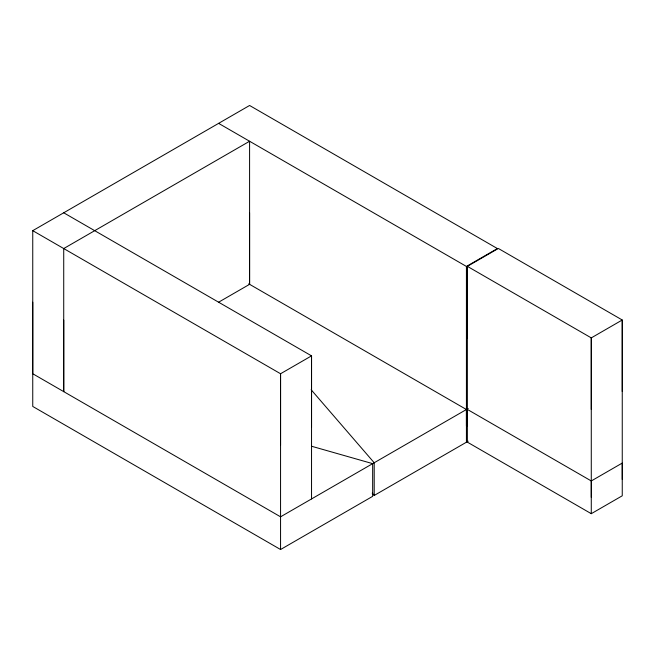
<?xml version="1.0" encoding="UTF-8"?>
<svg xmlns="http://www.w3.org/2000/svg" width="655" height="655" viewBox="0 0 655 655"><rect width="100%" height="100%" fill="white"/><g stroke="black" fill="none" stroke-linecap="round" stroke-linejoin="round"><path stroke-width="0.98" d="M32.75 302.209L32.75 373.743L280.561 516.82L468.194 408.491M63.723 320.09L63.723 391.633L63.723 248.556L249.588 141.251L249.588 284.327L218.606 302.209M249.588 284.327L249.588 212.785M280.561 445.285L280.561 373.743L311.543 355.861L311.543 498.938M311.543 427.396L311.543 355.861L63.723 212.785M466.425 425.865L466.425 409.514L248.703 283.811M467.367 425.783L467.367 409.424L591.277 480.958L622.25 463.077L622.25 479.435M467.367 337.89L467.367 266.348L498.34 248.466L622.25 320L622.25 495.794L591.277 513.684L467.367 442.141L467.367 266.348L591.277 337.89L622.25 320L622.25 391.543M591.277 497.325L591.277 480.958M591.277 409.424L591.277 337.89L591.277 513.684M311.624 446.26L372.662 463.642L372.662 496.343L280.561 549.52L32.75 406.444L32.75 230.666L249.588 105.48L497.399 248.556L466.425 266.438L218.606 123.361M372.212 493.15L374.202 495.458L468.194 441.192M32.75 230.666L280.561 373.743L280.561 549.52M311.141 389.733L374.202 462.758L374.202 495.458M466.425 266.438L466.425 442.215"/></g></svg>
